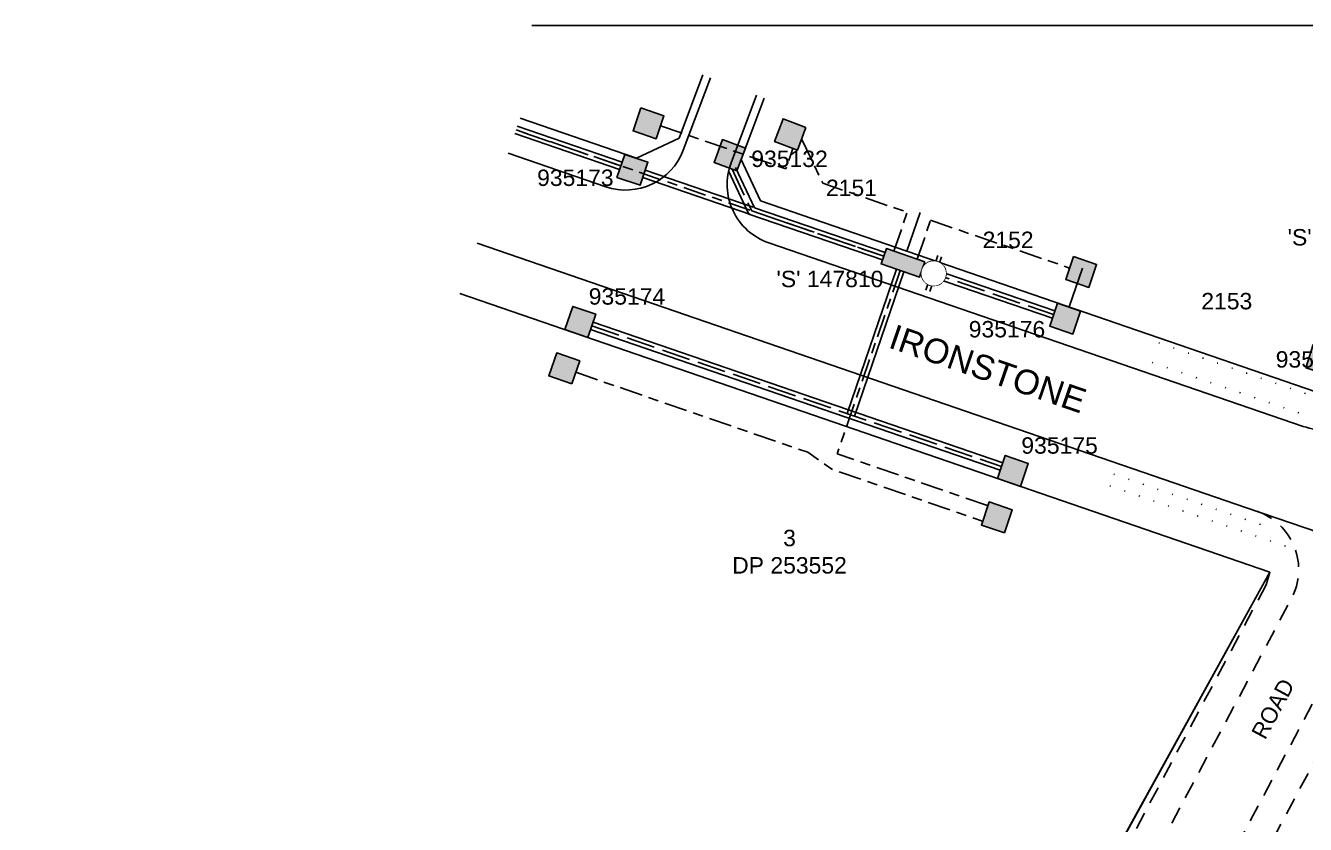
# Model space of a CAD drawing. Header units: metres. Extents: x 305809 to 306184, y 6275996 to 6276634.
# Drawn here: x 305887.5 to 306043.4, y 6276413.2 to 6276510.6 of the extents above; entities that cross this region are included whole.
import ezdxf
from ezdxf.enums import TextEntityAlignment as Align

# ---------------------------------------------------------------- set-up
doc = ezdxf.new("R2010")
doc.units = ezdxf.units.M
doc.header["$LTSCALE"] = 0.7
for name, pattern in [('Cable Exist UG', [8.2, 4, -1.2, 1.8, -1.2]), ('Dash', [5, 3, -2]), ('DOT', [6.35, 0, -6.35]), ('IE Trench LV', [6.5, 5, -1.5])]:
    doc.linetypes.add(name, pattern=pattern)
doc.layers.get('0').update_dxf_attribs({"color": 6})
for name, color, linetype in [('_User Miscellaneous3', 11, 'Continuous'), ('_User Miscellaneous6', 7, 'Continuous'), ('_User Miscellaneous7', 150, 'Continuous'), ('_User Miscellaneous8', 7, 'Continuous'), ('_User Miscellaneous9', 8, 'Continuous'), ('_User_LV_Exist', 7, 'Continuous'), ('_User_SL_Exist', 7, 'Continuous'), ('Cadastre Developer_SP_EXT', 4, 'Continuous'), ('Cadastre Developer_SP_NEW', 4, 'Continuous'), ('Cadastre Land Parcels_SP_EXT', 4, 'Continuous'), ('Cadastre Roads_SP_EXT', 8, 'Continuous'), ('Cadastre Roads_SP_NEW', 8, 'Continuous'), ('Equip_LV_EXT', 5, 'Continuous'), ('SupportsUG_SP_LV_EXT', 7, 'Continuous'), ('SupportsUG_SP_LV_SL_EXT', 7, 'Continuous'), ('Trench_SP_NEW', 2, 'Continuous'), ('UG_Details_SP_MISC', 7, 'Continuous')]:
    doc.layers.add(name, color=color, linetype=linetype)
doc.layers.add('_User Notes', color=7, linetype='Continuous', plot=False)
doc.styles.add('ARIAL', font='arial.ttf', dxfattribs={"height": 2})
doc.styles.add('ARIAL 3.0', font='arial.ttf', dxfattribs={"height": 3})
doc.styles.add('COLUMN_LABEL', font='arial.ttf')
doc.styles.add('Dot', font='dotfont.shx', dxfattribs={"height": 2})
doc.styles.add('POLE_LABEL', font='arial.ttf')
doc.styles.get("Standard").update_dxf_attribs({"font": 'arial.ttf'})

# ---------------------------------------------------------------- blocks, each defined once
blk = doc.blocks.new('*U47')
blk.add_hatch(color=256).paths.add_polyline_path([(2.49, 2.48), (0.51, 2.48), (0.51, -2.47), (2.49, -2.47)])
blk.add_lwpolyline([(0.51, 2.48), (0.51, -2.47), (2.49, -2.47), (2.49, 2.48)], close=True)
for tag, p, flags in [('OWNED_BY', (0, 1.3), 9), ('STATE', (0, 1.1), 9), ('SUPPORT_TYPE', (0, 0.9), 9), ('USAGE', (0, 0.7), 9), ('LEGEND', (0, 0.5), 9), ('LOCATION', (0, 0.3), 9), ('NOTES', (0, 0.1), 9), ('PARENT', (0, -0.1), 9), ('STREETNAME', (0, -0.3), 9), ('SUBURB', (0, -0.5), 1)]:
    blk.add_attdef(tag, p, '', height=0.2, dxfattribs=dict(flags=flags))
at = {"layer": '_User Miscellaneous6', "style": 'ARIAL', "flags": 8}
blk.add_attdef('ASSET_NUM', text='', height=2, dxfattribs=at).set_placement((1.5, 7.5), align=Align.TOP_LEFT)
blk = doc.blocks.new('*U52')
at = {"layer": '_User Miscellaneous7'}
blk.add_hatch(color=256, dxfattribs=at).paths.add_polyline_path([(7.48, -1.49), (7.48, 1.48), (4.51, 1.48), (4.51, -1.49)])
at = {"layer": '_User Miscellaneous8'}
blk.add_hatch(color=256, dxfattribs=at).paths.add_polyline_path([(1.48, -1.49), (1.48, 1.48), (-1.49, 1.48), (-1.49, -1.49)])
at = {"layer": '_User Miscellaneous7'}
blk.add_lwpolyline([(7.48, 1.48), (4.51, 1.48), (4.51, -1.49), (7.48, -1.49)], close=True, dxfattribs=at)
at = {"layer": '_User Miscellaneous8'}
blk.add_lwpolyline([(1.48, 1.48), (-1.49, 1.48), (-1.49, -1.49), (1.48, -1.49)], close=True, dxfattribs=at)
at = {"flags": 9}
for tag, style, p in [('STRUCTURE_PLANT_NUMBER', 'POLE_LABEL', (1.81, 0.03)), ('STREET_CODE', 'COLUMN_LABEL', (1.81, -0.2))]:
    blk.add_attdef(tag, text='', height=0.2, dxfattribs=dict(at, style=style)).set_placement(p, align=Align.MIDDLE_LEFT)
for tag, p in [('COLUMN_TYPE', (1.81, -0.4)), ('OWNED_BY', (1.81, -0.6)), ('STATE', (1.81, -0.8)), ('USAGE', (1.81, -1)), ('STREETNAME', (1.81, -1.6)), ('LEGEND', (1.81, -1.2)), ('LOCATION', (1.81, -1.4)), ('SUBURB', (1.81, -1.8)), ('NOTES', (1.81, -2))]:
    blk.add_attdef(tag, text='', height=0.2, dxfattribs=at).set_placement(p, align=Align.MIDDLE_LEFT)
at = {"flags": 1}
blk.add_attdef('Z', (1.81, -2.35), '', height=0.2, dxfattribs=at)
at = {"layer": '_User Miscellaneous6', "style": 'ARIAL', "flags": 8}
blk.add_attdef('ASSET_NUM', text='', height=2, dxfattribs=at).set_placement((2, 2), align=Align.MIDDLE_LEFT)
blk = doc.blocks.new('COLUMN_EXT')
at = {"layer": '_User Miscellaneous7'}
blk.add_hatch(color=256, dxfattribs=at).paths.add_polyline_path([(-7.49, 1.48), (-7.49, -1.49), (-4.52, -1.49), (-4.52, 1.48)])
at = {"layer": '_User Miscellaneous8'}
blk.add_hatch(color=256, dxfattribs=at).paths.add_polyline_path([(-1.49, 1.48), (-1.49, -1.49), (1.48, -1.49), (1.48, 1.48)])
at = {"layer": '_User Miscellaneous7'}
blk.add_lwpolyline([(-7.49, -1.49), (-4.52, -1.49), (-4.52, 1.48), (-7.49, 1.48)], close=True, dxfattribs=at)
at = {"layer": '_User Miscellaneous8'}
blk.add_lwpolyline([(-1.49, -1.49), (1.48, -1.49), (1.48, 1.48), (-1.49, 1.48)], close=True, dxfattribs=at)
at = {"flags": 9}
for tag, style, p in [('STRUCTURE_PLANT_NUMBER', 'POLE_LABEL', (1.81, 0.03)), ('STREET_CODE', 'COLUMN_LABEL', (1.81, -0.2))]:
    blk.add_attdef(tag, text='', height=0.2, dxfattribs=dict(at, style=style)).set_placement(p, align=Align.MIDDLE_LEFT)
for tag, p in [('COLUMN_TYPE', (1.81, -0.4)), ('OWNED_BY', (1.81, -0.6)), ('STATE', (1.81, -0.8)), ('USAGE', (1.81, -1)), ('STREETNAME', (1.81, -1.6)), ('LEGEND', (1.81, -1.2)), ('LOCATION', (1.81, -1.4)), ('SUBURB', (1.81, -1.8)), ('NOTES', (1.81, -2))]:
    blk.add_attdef(tag, text='', height=0.2, dxfattribs=at).set_placement(p, align=Align.MIDDLE_LEFT)
at = {"flags": 1}
blk.add_attdef('Z', (1.81, -2.35), '', height=0.2, dxfattribs=at)
at = {"layer": '_User Miscellaneous6', "style": 'ARIAL', "flags": 8}
blk.add_attdef('ASSET_NUM', text='', height=2, dxfattribs=at).set_placement((2, 2), align=Align.MIDDLE_LEFT)
blk = doc.blocks.new('*U46')
at = {"layer": '_User Miscellaneous7'}
blk.add_hatch(color=256, dxfattribs=at).paths.add_polyline_path([(7.48, -1.49), (7.48, 1.48), (4.51, 1.48), (4.51, -1.49)])
at = {"layer": '_User Miscellaneous8'}
blk.add_hatch(color=256, dxfattribs=at).paths.add_polyline_path([(1.48, -1.49), (1.48, 1.48), (-1.49, 1.48), (-1.49, -1.49)])
at = {"layer": '_User Miscellaneous7'}
blk.add_lwpolyline([(7.48, 1.48), (4.51, 1.48), (4.51, -1.49), (7.48, -1.49)], close=True, dxfattribs=at)
at = {"layer": '_User Miscellaneous8'}
blk.add_lwpolyline([(1.48, 1.48), (-1.49, 1.48), (-1.49, -1.49), (1.48, -1.49)], close=True, dxfattribs=at)
at = {"flags": 9}
for tag, style, p in [('STRUCTURE_PLANT_NUMBER', 'POLE_LABEL', (1.81, 0.03)), ('STREET_CODE', 'COLUMN_LABEL', (1.81, -0.2))]:
    blk.add_attdef(tag, text='', height=0.2, dxfattribs=dict(at, style=style)).set_placement(p, align=Align.MIDDLE_LEFT)
for tag, p in [('COLUMN_TYPE', (1.81, -0.4)), ('OWNED_BY', (1.81, -0.6)), ('STATE', (1.81, -0.8)), ('USAGE', (1.81, -1)), ('STREETNAME', (1.81, -1.6)), ('LEGEND', (1.81, -1.2)), ('LOCATION', (1.81, -1.4)), ('SUBURB', (1.81, -1.8)), ('NOTES', (1.81, -2))]:
    blk.add_attdef(tag, text='', height=0.2, dxfattribs=at).set_placement(p, align=Align.MIDDLE_LEFT)
at = {"flags": 1}
blk.add_attdef('Z', (1.81, -2.35), '', height=0.2, dxfattribs=at)
at = {"layer": '_User Miscellaneous6', "style": 'ARIAL', "flags": 8}
blk.add_attdef('ASSET_NUM', text='', height=2, dxfattribs=at).set_placement((2, 2), align=Align.MIDDLE_LEFT)
blk = doc.blocks.new('PILLAR_EXT')
blk.add_hatch(color=256).paths.add_polyline_path([(-2.475, 2.49), (-2.475, 0.51), (2.475, 0.51), (2.475, 2.49)])
blk.add_lwpolyline([(-2.475, 0.51), (2.475, 0.51), (2.475, 2.49), (-2.475, 2.49)], close=True)
for tag, p, flags in [('OWNED_BY', (0, 1.3), 9), ('STATE', (0, 1.1), 9), ('SUPPORT_TYPE', (0, 0.9), 9), ('USAGE', (0, 0.7), 9), ('LEGEND', (0, 0.5), 9), ('LOCATION', (0, 0.3), 9), ('NOTES', (0, 0.1), 9), ('PARENT', (0, -0.1), 9), ('STREETNAME', (0, -0.3), 9), ('SUBURB', (0, -0.5), 1)]:
    blk.add_attdef(tag, p, '', height=0.2, dxfattribs=dict(flags=flags))
at = {"layer": '_User Miscellaneous6', "style": 'ARIAL', "flags": 8}
blk.add_attdef('ASSET_NUM', text='', height=2, dxfattribs=at).set_placement((1.5, 7.5), align=Align.TOP_LEFT)
blk = doc.blocks.new('*U125')
at = {"layer": '_User Miscellaneous7'}
blk.add_hatch(color=256, dxfattribs=at).paths.add_polyline_path([(7.49, 3.48), (7.49, 6.45), (4.52, 6.45), (4.52, 3.48)])
at = {"layer": '_User Miscellaneous8'}
blk.add_hatch(color=256, dxfattribs=at).paths.add_polyline_path([(1.48, -1.49), (1.48, 1.48), (-1.49, 1.48), (-1.49, -1.49)])
at = {"layer": '_User Miscellaneous7'}
blk.add_lwpolyline([(7.49, 6.45), (4.52, 6.45), (4.52, 3.48), (7.49, 3.48)], close=True, dxfattribs=at)
at = {"layer": '_User Miscellaneous8'}
blk.add_lwpolyline([(1.48, 1.48), (-1.49, 1.48), (-1.49, -1.49), (1.48, -1.49)], close=True, dxfattribs=at)
at = {"flags": 9}
for tag, style, p in [('STRUCTURE_PLANT_NUMBER', 'POLE_LABEL', (1.81, 0.03)), ('STREET_CODE', 'COLUMN_LABEL', (1.81, -0.2))]:
    blk.add_attdef(tag, text='', height=0.2, dxfattribs=dict(at, style=style)).set_placement(p, align=Align.MIDDLE_LEFT)
for tag, p in [('COLUMN_TYPE', (1.81, -0.4)), ('OWNED_BY', (1.81, -0.6)), ('STATE', (1.81, -0.8)), ('USAGE', (1.81, -1)), ('STREETNAME', (1.81, -1.6)), ('LEGEND', (1.81, -1.2)), ('LOCATION', (1.81, -1.4)), ('SUBURB', (1.81, -1.8)), ('NOTES', (1.81, -2))]:
    blk.add_attdef(tag, text='', height=0.2, dxfattribs=at).set_placement(p, align=Align.MIDDLE_LEFT)
at = {"flags": 1}
blk.add_attdef('Z', (1.81, -2.35), '', height=0.2, dxfattribs=at)
at = {"layer": '_User Miscellaneous6', "style": 'ARIAL', "flags": 8}
blk.add_attdef('ASSET_NUM', text='', height=2, dxfattribs=at).set_placement((2, 2), align=Align.MIDDLE_LEFT)
blk = doc.blocks.new('LV_UG_LINKS_OPEN_EXT')
for p, q in [((-0.25, 1.47), (-0.25, 2.22)), ((0.25, 1.47), (0.25, 2.22)), ((-0.25, -1.47), (-0.25, -2.22)), ((0.25, -1.47), (0.25, -2.22))]:
    blk.add_line(p, q)
blk.add_lwpolyline([(0, -1.49, 1), (0, 1.49, 1)], format="xyb", close=True)
blk.add_wipeout([(-0.25, 1.47), (-0.43, 1.43), (-0.61, 1.36), (-0.77, 1.28), (-0.93, 1.17), (-1.07, 1.05), (-1.19, 0.9), (-1.29, 0.75), (-1.38, 0.58), (-1.44, 0.4), (-1.48, 0.22), (-1.49, 0.03), (-1.49, -0.16), (-1.45, -0.34), (-1.4, -0.52), (-1.32, -0.69), (-1.23, -0.85), (-1.11, -1), (-0.98, -1.13), (-0.83, -1.24), (-0.66, -1.34), (-0.49, -1.41), (-0.31, -1.46), (-0.13, -1.49), (0.06, -1.49), (0.25, -1.47), (0.43, -1.43), (0.61, -1.36), (0.77, -1.28), (0.93, -1.17), (1.07, -1.05), (1.19, -0.9), (1.29, -0.75), (1.38, -0.58), (1.44, -0.4), (1.48, -0.22), (1.49, -0.03), (1.49, 0.16), (1.45, 0.34), (1.4, 0.52), (1.32, 0.69), (1.23, 0.85), (1.11, 1), (0.98, 1.13), (0.83, 1.24), (0.66, 1.34), (0.49, 1.41), (0.31, 1.46), (0.13, 1.49), (-0.06, 1.49)])
at = {"flags": 9}
for tag, p in [('ACTUAL_STATUS', (0, 0)), ('CONSTRUCTED_VOLTAGE', (0, -0.2)), ('OPERATING_VOLTAGE', (0, -0.6)), ('ORIENTATION', (0, -0.8)), ('STATE', (0, -1)), ('SWITCH_TYPE', (0, -1.2)), ('NO_PHASES', (0, -0.4)), ('USAGE', (0, -1.4)), ('NOTES', (0, -1.6))]:
    blk.add_attdef(tag, text='', height=0.2, dxfattribs=at).set_placement(p, align=Align.MIDDLE_LEFT)
at = {"flags": 1}
blk.add_attdef('Z', (0, 0), '', height=0.2, dxfattribs=at)

msp = doc.modelspace()

# ---------------------------------------------------------------- linework, layer by layer
at = {"layer": '_User Miscellaneous3', "color": 2, "linetype": 'DOT', "ltscale": 0.4}
for p, q in [((306025.57, 6276471.89), (306044.41, 6276465.41)), ((306024.76, 6276469.52), (306043.6, 6276463.05))]:
    msp.add_line(p, q, dxfattribs=at)
at = {"layer": '_User Miscellaneous3', "color": 2, "linetype": 'DOT', "ltscale": 0.4, "flags": 128}
for points in [[(306020.08, 6276455.9), (306039.27, 6276449.31)], [(306019.59, 6276454.49), (306042.21, 6276446.71)]]:
    msp.add_lwpolyline(points, dxfattribs=at)
at = {"layer": '_User Miscellaneous9', "linetype": 'Dash'}
for p, q in [((306038.64, 6276442.41), (306039.11, 6276443.97)), ((306038.64, 6276442.41), (305999.08, 6276368.15)), ((306053.62, 6276437.98), (306012.58, 6276360.96))]:
    msp.add_line(p, q, dxfattribs=at)
at = {"layer": '_User Miscellaneous9', "linetype": 'Dash', "flags": 128}
for points in [[(305994.81, 6276355.36), (305995.56, 6276356.32, 0.042929), (306002.17, 6276366.51), (306041.73, 6276440.76, 0.461463), (306037.55, 6276451.38)], [(306059.87, 6276443.71, 0.368491), (306050.81, 6276440.15), (306009.49, 6276362.6, -0.042929), (306002.11, 6276351.22), (305997.61, 6276345.44, 0.365702), (305997.99, 6276335.77), (306038.41, 6276291.61, 0.09417), (306057.4, 6276277.42, 0.436317), (306067.65, 6276281.38)]]:
    msp.add_lwpolyline(points, format="xyb", dxfattribs=at)
at = {"layer": '_User Notes', "color": 230}
msp.add_line((305949.16, 6276510.56), (306160.94, 6276510.56), dxfattribs=at)
at = {"layer": '_User_LV_Exist', "color": 7, "linetype": 'Cable Exist UG', "flags": 128}
msp.add_lwpolyline([(305992.04, 6276482.46), (305947.23, 6276497.85)], dxfattribs=at)
at = {"layer": '_User_SL_Exist', "linetype": 'Cable Exist UG'}
msp.add_line((305997.75, 6276486.84), (306014.69, 6276481.02), dxfattribs=at)
at = {"layer": '_User_SL_Exist', "linetype": 'Cable Exist UG', "flags": 128}
for points in [[(305964.84, 6276498.36), (305980.11, 6276493.11), (305980.96, 6276495.59)], [(305982.04, 6276496.77), (305984.63, 6276491.35), (305994.91, 6276487.81)], [(305993.28, 6276483.08), (305994.91, 6276487.81)], [(305996.12, 6276482.1), (305997.75, 6276486.84)], [(305994.06, 6276480.72), (305986.37, 6276458.4), (306004.74, 6276452.06)], [(305954.51, 6276468.32), (305982.78, 6276458.57), (305985.72, 6276456.5), (306004.09, 6276450.17)]]:
    msp.add_lwpolyline(points, dxfattribs=at)
at = {"layer": 'Cadastre Developer_SP_EXT'}
for p, q in [((305977.04, 6276489.2), (306044.68, 6276465.95)), ((305994.87, 6276483.07), (305996.49, 6276487.8)), ((306014.63, 6276476.28), (306016.26, 6276481.01)), ((306039.11, 6276443.97), (305940.37, 6276477.9))]:
    msp.add_line(p, q, dxfattribs=at)
at = {"layer": 'Cadastre Developer_SP_NEW'}
for p, q in [((305967.1, 6276496.84), (305970, 6276504.55)), ((305977.49, 6276501.73), (305974.67, 6276494.24)), ((305967.1, 6276496.84), (305961.9, 6276494.4)), ((305974.67, 6276494.24), (305977.04, 6276489.2)), ((305975.64, 6276488.64), (305975.95, 6276487.99)), ((305889.2, 6276172.57), (306039.11, 6276443.97))]:
    msp.add_line(p, q, dxfattribs=at)
at = {"layer": 'Cadastre Developer_SP_NEW', "flags": 128}
msp.add_lwpolyline([(305961.9, 6276494.4), (305947.72, 6276499.27)], dxfattribs=at)
at = {"layer": 'Cadastre Land Parcels_SP_EXT', "linetype": 'Continuous'}
msp.add_lwpolyline([(305887.46, 6276029.6), (305917.28, 6276103.66), (305889.2, 6276172.57), (306039.11, 6276443.97), (306039.11, 6276443.97)], dxfattribs=at)
at = {"layer": 'Cadastre Roads_SP_EXT'}
for p, q in [((305973.45, 6276493.84), (305976.55, 6276502.08)), ((305942.49, 6276484.05), (306036.27, 6276451.82)), ((306043.14, 6276461.72), (305978.03, 6276484.1)), ((306036.27, 6276451.82), (306094.39, 6276431.85))]:
    msp.add_line(p, q, dxfattribs=at)
for centre, start, end in [((305980.46, 6276491.19), 159.3665, 251.0352), ((306045.58, 6276468.82), 251.0352, 342.5296)]:
    msp.add_arc(centre, 7.5, start, end, dxfattribs=at)
at = {"layer": 'Cadastre Roads_SP_NEW', "flags": 128}
msp.add_lwpolyline([(305970.93, 6276504.19), (305967.61, 6276495.38, -0.405709), (305958.16, 6276490.93), (305946.26, 6276495.02)], format="xyb", dxfattribs=at)
at = {"layer": 'Trench_SP_NEW', "linetype": 'IE Trench LV'}
for p, q in [((305973.56, 6276493.07), (305975.68, 6276488.56)), ((305975.95, 6276487.99), (305992.04, 6276482.46)), ((305996.72, 6276480.85), (306012.74, 6276475.34))]:
    msp.add_line(p, q, dxfattribs=at)
at = {"layer": 'Trench_SP_NEW', "linetype": 'IE Trench LV', "flags": 128}
for points in [[(305960.01, 6276493.46), (305947.23, 6276497.85)], [(305956.46, 6276473.99), (306006.38, 6276456.84)]]:
    msp.add_lwpolyline(points, dxfattribs=at)
at = {"layer": 'UG_Details_SP_MISC'}
for p, q in [((305959.86, 6276493.01), (305947.08, 6276497.4)), ((305960.17, 6276493.92), (305947.39, 6276498.31)), ((305962.98, 6276492.95), (305976.11, 6276488.44)), ((305973.12, 6276492.87), (305975.6, 6276487.6)), ((305973.99, 6276493.28), (305976.3, 6276488.37)), ((305962.67, 6276492.04), (305975.8, 6276487.53)), ((305976.3, 6276488.37), (305992.2, 6276482.91)), ((305975.6, 6276487.6), (305991.88, 6276482)), ((305993.61, 6276480.87), (305987.57, 6276463.3)), ((305994.51, 6276480.56), (305988.48, 6276462.99)), ((305996.57, 6276480.39), (306012.59, 6276474.9)), ((305996.88, 6276481.3), (306012.9, 6276475.81)), ((305956.62, 6276474.44), (306006.54, 6276457.29)), ((305956.31, 6276473.54), (306006.23, 6276456.38))]:
    msp.add_line(p, q, dxfattribs=at)

# ---------------------------------------------------------------- block references
at = {"layer": 'SupportsUG_SP_LV_EXT'}
ref = msp.add_blockref('*U47', (306055.17, 6276485.93), dxfattribs=dict(at, rotation=341.856036700651))
ref.add_attrib('ASSET_NUM_001', "'S' 147811", (306041.26, 6276483.77), dxfattribs={"layer": '_User Miscellaneous6', "height": 2, "style": 'ARIAL'})
ref = msp.add_blockref('PILLAR_EXT', (305994.87, 6276483.07), dxfattribs=dict(at, rotation=161.0352441931379))
ref.add_attrib('ASSET_NUM_001', "'S' 147810", (305978.97, 6276478.69), dxfattribs={"layer": '_User Miscellaneous6', "height": 2, "style": 'ARIAL'})
at = {"layer": 'SupportsUG_SP_LV_SL_EXT'}
ref = msp.add_blockref('*U46', (305961.42, 6276492.99), dxfattribs=dict(at, rotation=71.0352441280006))
ref.add_attrib('ASSET_NUM_001', '935173', (305949.8, 6276491.02), dxfattribs={"layer": '_User Miscellaneous6', "height": 2, "style": 'ARIAL'})
ref = msp.add_blockref('*U125', (305973.28, 6276494.76), dxfattribs=dict(at, rotation=339.366534382197))
ref.add_attrib('ASSET_NUM_001', '935132', (305975.9, 6276493.33), dxfattribs={"layer": '_User Miscellaneous6', "height": 2, "style": 'ARIAL'})
ref = msp.add_blockref('*U46', (306014.15, 6276474.87), dxfattribs=dict(at, rotation=71.0352441280006))
ref.add_attrib('ASSET_NUM_001', '935176', (306002.4, 6276472.57), dxfattribs={"layer": '_User Miscellaneous6', "height": 2, "style": 'ARIAL'})
ref = msp.add_blockref('COLUMN_EXT', (305955.06, 6276474.47), dxfattribs=dict(at, rotation=71.03524415520273))
ref.add_attrib('ASSET_NUM_001', '935174', (305956.09, 6276476.56), dxfattribs={"layer": '_User Miscellaneous6', "height": 2, "style": 'ARIAL'})
ref = msp.add_blockref('*U52', (306051.08, 6276468.02), dxfattribs=dict(at, rotation=162.5295859428516))
ref.add_attrib('ASSET_NUM_001', '935138', (306039.81, 6276468.89), dxfattribs={"layer": '_User Miscellaneous6', "height": 2, "style": 'ARIAL'})
ref = msp.add_blockref('COLUMN_EXT', (306007.77, 6276456.31), dxfattribs=dict(at, rotation=71.03524415520273))
ref.add_attrib('ASSET_NUM_001', '935175', (306008.81, 6276458.4), dxfattribs={"layer": '_User Miscellaneous6', "height": 2, "style": 'ARIAL'})

# ---------------------------------------------------------------- texts
at = {"layer": '_User Miscellaneous9', "insert": (306039.48, 6276427.32), "char_height": 2, "attachment_point": 5, "rotation": 61.7543, "style": 'Dot'}
msp.add_mtext_dynamic_manual_height_columns('ROAD', width=15.0244, gutter_width=4, heights=[0], dxfattribs=at)
at = {"layer": 'Cadastre Developer_SP_EXT', "style": 'ARIAL'}
for s, p in [('2151', (305985, 6276489.79)), ('2152', (306004.09, 6276483.46)), ('2153', (306030.74, 6276475.99))]:
    msp.add_text(s, height=2, dxfattribs=at).set_placement(p)
at = {"layer": 'Cadastre Roads_SP_EXT', "color": 3, "style": 'ARIAL 3.0'}
msp.add_text('IRONSTONE', height=3, rotation=341.0352, dxfattribs=at).set_placement((305992.47, 6276471.38))

# ---------------------------------------------------------------- next in the draw order: block references
at = {"layer": 'Equip_LV_EXT', "rotation": 341.0352441839875}
msp.add_blockref('LV_UG_LINKS_OPEN_EXT', (305998.13, 6276480.36), dxfattribs=at)

# ---------------------------------------------------------------- next in the draw order: texts
at = {"layer": 'Cadastre Developer_SP_NEW', "insert": (305980.56, 6276446.45), "char_height": 2, "attachment_point": 5, "style": 'ARIAL', "bg_fill": 3, "box_fill_scale": 1.1, "bg_fill_color": 256, "bg_fill_transparency": 0}
msp.add_mtext('3\\PDP 253552', dxfattribs=at)

doc.saveas('drawing.dxf')
